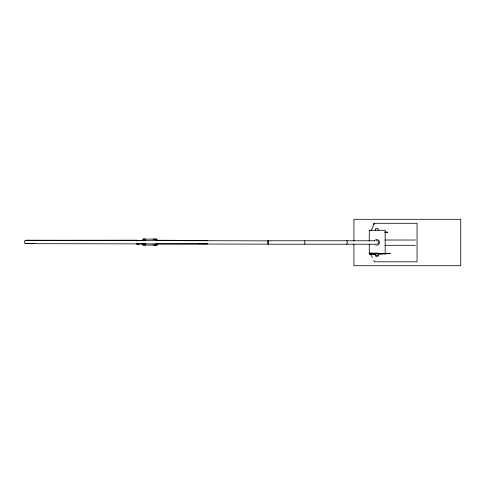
<?xml version="1.0" encoding="UTF-8"?>
<svg xmlns="http://www.w3.org/2000/svg" width="485" height="485" viewBox="0 0 485 485"><rect width="100%" height="100%" fill="white"/><g stroke="black" fill="none" stroke-linecap="round" stroke-linejoin="round"><path stroke-width="0.73" d="M145.579 243.579L145.579 245.064L142.929 245.034L142.929 243.549M142.936 240.578L142.936 239.093L156.503 239.129M145.585 240.608L145.585 239.123L142.936 239.093M155.697 245.07L155.697 243.585M155.703 240.615L155.703 239.129M153.048 245.04L157.007 245.07L156.97 243.585M156.97 240.615L156.97 239.129L153.06 239.099M268.15 240.875L25.911 240.281L24.735 240.766L24.25 241.936L24.735 243.106L25.481 243.537L29.5 243.664L268.169 244.137L268.169 240.821M304.762 240.821L304.822 244.197M27.081 243.112L25.905 243.597L34.853 243.5M206.234 240.724L207.889 240.724M157.019 243.931L207.059 243.816L206.628 243.755M207.392 243.779L206.962 243.834M378.336 253.885L390.383 253.594L377.791 253.819M376.311 253.843L369.261 253.885L369.261 244.149M376.433 253.849L369.649 253.964L370.831 254.849L372.438 257.523M377.942 253.825L387.745 253.655L378.13 253.776M375.911 253.807L369.261 253.885L376.063 253.885M156.958 245.07L142.929 245.034M370.837 230.775A54.459 8.73 -86.9 0 0 374.014 223.294L417.045 223.294L417.045 261.815L374.014 261.815L374.014 260.475M385.041 240.02L415.463 240.02M136.182 240.809A0.976 0.94 -89.3 0 1 136.909 240.451L143.79 240.457L143.439 240.457M137.504 240.821A0.976 0.94 -89.3 0 1 138.237 240.469L145.112 240.475L144.76 240.469M157.025 240.615L207.065 240.499L157.231 240.233M374.735 240.76L267.932 240.76L267.932 244.197L374.766 244.197M136.327 243.737A0.976 0.946 -89.3 0 0 136.909 243.949L145.106 243.967L144.754 243.967M385.041 245.301L415.463 245.301M375.651 255.868L378.154 255.868M137.382 240.19L25.911 240.281L27.081 240.766M198.407 243.712L207.059 243.816M136.909 240.451L137.261 240.457A0.976 0.94 -89.3 0 0 136.534 240.815M138.237 240.469L138.589 240.469A0.976 0.94 -89.3 0 0 137.855 240.827M136.909 243.949L137.261 243.949A0.976 0.946 -89.3 0 1 136.679 243.743M143.433 243.949L143.784 243.955M384.738 232.194L387.757 232.236L385.145 232.163M369.261 252.964L385.145 253.716M385.145 253.885L385.145 230.296L369.261 230.302L369.261 241.154M378.154 230.563L378.154 228.435L375.651 228.435L375.651 230.563M374.014 223.294L374.014 224.973M353.911 241.142L353.911 219.293L460.75 219.293L460.75 265.707L353.911 265.707L353.911 243.858M374.371 241.009A2.783 2.783 0 0 1 378.367 240.087A2.783 2.783 0 0 1 378.937 244.143A2.783 2.783 0 0 1 374.844 244.361M376.33 240.718A1.722 1.722 0 0 1 378.494 242.136A1.722 1.722 0 0 1 376.809 244.094M346.545 240.815A1.722 0.582 -90 0 1 347.278 242.464A1.722 0.582 -90 0 1 346.557 244.149M137.57 243.682A0.976 0.946 -89.3 0 0 138.231 243.961L138.589 243.967A0.976 0.946 -89.3 0 1 137.928 243.688M378.154 253.158L375.651 253.158L375.651 256.068L378.154 256.068L378.154 253.158"/></g></svg>
